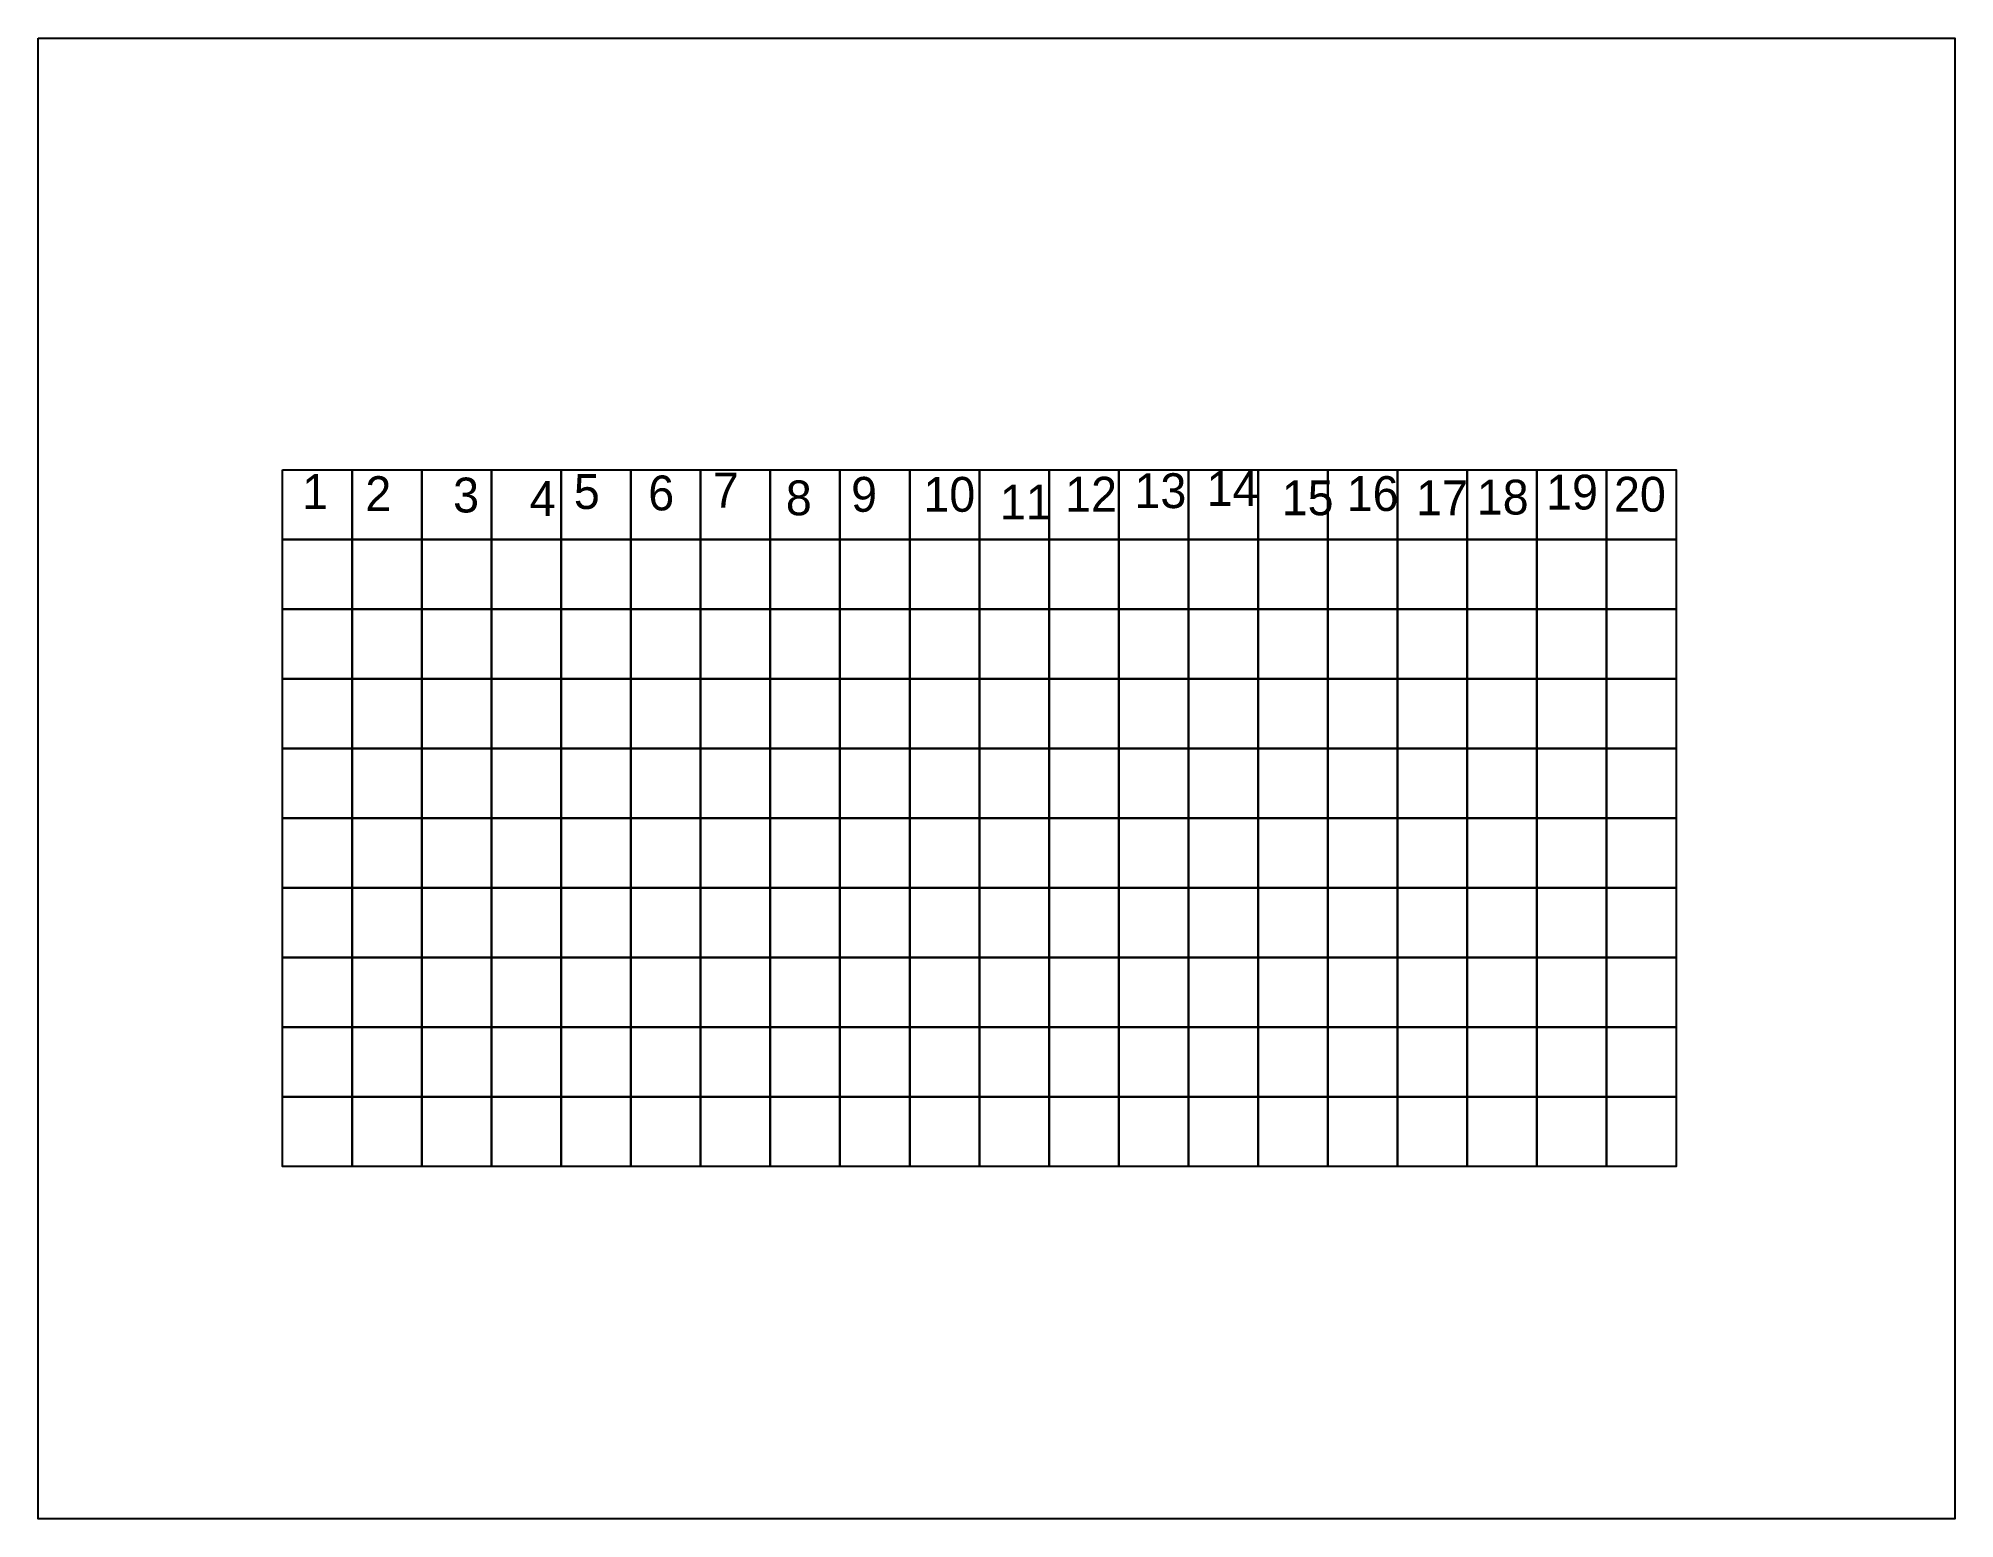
# Model space of a CAD drawing. Header units: inches. Extents: x 3.9 to 58.9, y -9.9 to 32.6.
import ezdxf

# ---------------------------------------------------------------- set-up
doc = ezdxf.new("R2010")
doc.units = ezdxf.units.IN
doc.header["$MEASUREMENT"] = 0

# ---------------------------------------------------------------- blocks, each defined once
blk = doc.blocks.new('*U1')
blk.add_lwpolyline([(-1, 1), (1, 1), (1, -1), (-1, -1)], close=True)
blk = doc.blocks.new('*U2')
at = {"color": 0, "linetype": 'ByBlock', "lineweight": -2, "transparency": 16777216}
for p in [(0, 18), (2, 18), (4, 18), (6, 18), (8, 18), (10, 18), (12, 18), (14, 18), (16, 18), (18, 18), (20, 18), (22, 18), (24, 18), (26, 18), (28, 18), (30, 18), (32, 18), (34, 18), (36, 18), (38, 18), (0, 16), (2, 16), (4, 16), (6, 16), (8, 16), (10, 16), (12, 16), (14, 16), (16, 16), (18, 16), (20, 16), (22, 16), (24, 16), (26, 16), (28, 16), (30, 16), (32, 16), (34, 16), (36, 16), (38, 16), (0, 14), (2, 14), (4, 14), (6, 14), (8, 14), (10, 14), (12, 14), (14, 14), (16, 14), (18, 14), (20, 14), (22, 14), (24, 14), (26, 14), (28, 14), (30, 14), (32, 14), (34, 14), (36, 14), (38, 14), (0, 12), (2, 12), (4, 12), (6, 12), (8, 12), (10, 12), (12, 12), (14, 12), (16, 12), (18, 12), (20, 12), (22, 12), (24, 12), (26, 12), (28, 12), (30, 12), (32, 12), (34, 12), (36, 12), (38, 12), (0, 10), (2, 10), (4, 10), (6, 10), (8, 10), (10, 10), (12, 10), (14, 10), (16, 10), (18, 10), (20, 10), (22, 10), (24, 10), (26, 10), (28, 10), (30, 10), (32, 10), (34, 10), (36, 10), (38, 10), (0, 8), (2, 8), (4, 8), (6, 8), (8, 8), (10, 8), (12, 8), (14, 8), (16, 8), (18, 8), (20, 8), (22, 8), (24, 8), (26, 8), (28, 8), (30, 8), (32, 8), (34, 8), (36, 8), (38, 8), (0, 6), (2, 6), (4, 6), (6, 6), (8, 6), (10, 6), (12, 6), (14, 6), (16, 6), (18, 6), (20, 6), (22, 6), (24, 6), (26, 6), (28, 6), (30, 6), (32, 6), (34, 6), (36, 6), (38, 6), (0, 4), (2, 4), (4, 4), (6, 4), (8, 4), (10, 4), (12, 4), (14, 4), (16, 4), (18, 4), (20, 4), (22, 4), (24, 4), (26, 4), (28, 4), (30, 4), (32, 4), (34, 4), (36, 4), (38, 4), (0, 2), (2, 2), (4, 2), (6, 2), (8, 2), (10, 2), (12, 2), (14, 2), (16, 2), (18, 2), (20, 2), (22, 2), (24, 2), (26, 2), (28, 2), (30, 2), (32, 2), (34, 2), (36, 2), (38, 2), (0, 0), (2, 0), (4, 0), (6, 0), (8, 0), (10, 0), (12, 0), (14, 0), (16, 0), (18, 0), (20, 0), (22, 0), (24, 0), (26, 0), (28, 0), (30, 0), (32, 0), (34, 0), (36, 0), (38, 0)]:
    blk.add_blockref('*U1', p, dxfattribs=at)

msp = doc.modelspace()

# ---------------------------------------------------------------- linework, layer by layer
msp.add_lwpolyline([(3.94, 32.583), (58.94, 32.583), (58.94, -9.917), (3.94, -9.917)], close=True)

# ---------------------------------------------------------------- block references
msp.add_blockref('*U2', (11.948, 1.192))

# ---------------------------------------------------------------- texts
for s, p in [('1', (11.513, 19.071)), ('2', (13.326, 19.011)), ('3', (15.845, 18.971)), ('4', (18.041, 18.87)), ('5', (19.31, 19.071)), ('6', (21.445, 19.031)), ('7', (23.299, 19.112)), ('8', (25.394, 18.89)), ('9', (27.268, 18.991)), ('10', (29.343, 18.991)), ('12', (33.411, 18.994)), ('13', (35.401, 19.096)), ('14', (37.472, 19.158)), ('15', (39.626, 18.891)), ('16', (41.492, 19.014)), ('17', (43.482, 18.891)), ('18', (45.225, 18.912)), ('19', (47.214, 19.055)), ('20', (49.163, 18.994)), ('11', (31.539, 18.769))]:
    msp.add_text(s, height=1).set_placement(p)

doc.saveas('drawing.dxf')
